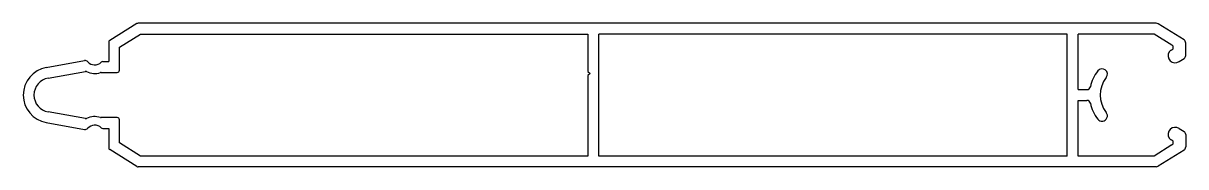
# Model space of a CAD drawing. Extents: x 2047 to 2209, y 1519 to 1539.
import ezdxf

# ---------------------------------------------------------------- set-up
doc = ezdxf.new("R2010")
doc.units = 0
doc.layers.get('0').update_dxf_attribs({"linetype": 'CONTINUOUS'})
doc.layers.add('PERFIL', color=2, linetype='CONTINUOUS')

msp = doc.modelspace()

# ---------------------------------------------------------------- linework, layer by layer
for p, q in [((2060.5, 1535.5), (2063.43, 1537.33)), ((2063.43, 1537.33), (2125.75, 1537.33)), ((2125.75, 1537.33), (2125.75, 1532.13)), ((2060.5, 1532.28), (2060.5, 1535.5)), ((2050.58, 1531.2), (2055.75, 1532.13)), ((2057.96, 1531.98), (2060.2, 1531.98)), ((2125.75, 1532.13), (2126.05, 1531.83)), ((2126.05, 1531.83), (2125.75, 1531.53)), ((2125.75, 1531.53), (2125.75, 1520.33)), ((2055.75, 1525.54), (2050.58, 1526.47)), ((2060.2, 1525.68), (2057.96, 1525.68)), ((2060.5, 1522.17), (2060.5, 1525.38)), ((2063.43, 1520.33), (2060.5, 1522.17)), ((2125.75, 1520.33), (2063.43, 1520.33))]:
    msp.add_line(p, q)
for centre, radius, start, end in [((2055.8, 1531.83), 0.3, 63.3886, 100.2), ((2057.05, 1534.33), 2.5, 243.3886, 288.8392), ((2057.96, 1531.68), 0.3, 90, 108.8392), ((2060.2, 1532.28), 0.3, 270, 0), ((2051, 1528.83), 2.4, 100.2, 259.8), ((2055.8, 1525.84), 0.3, 259.8, 296.6114), ((2057.05, 1523.33), 2.5, 71.1608, 116.6114), ((2057.96, 1525.98), 0.3, 251.1608, 270), ((2060.2, 1525.38), 0.3, 0, 90)]:
    msp.add_arc(centre, radius, start, end)
at = {"layer": 'PERFIL', "color": 0, "linetype": 'CONTINUOUS'}
for p, q in [((2062.93, 1538.79), (2059.14, 1536.42)), ((2204.9, 1538.83), (2063.09, 1538.83)), ((2208.77, 1536.51), (2205.16, 1538.76)), ((2192.5, 1537.33), (2127.25, 1537.33)), ((2127.25, 1520.33), (2127.25, 1537.33)), ((2192.5, 1520.33), (2192.5, 1537.33)), ((2194, 1529.58), (2194, 1537.33)), ((2204.61, 1537.33), (2194, 1537.33)), ((2207.08, 1535.79), (2204.61, 1537.33)), ((2059, 1536.17), (2059, 1533.48)), ((2209, 1534.34), (2209, 1536.08)), ((2050.31, 1532.67), (2055.62, 1533.63)), ((2058.17, 1533.48), (2059, 1533.48)), ((2208.08, 1533.49), (2208.77, 1533.91)), ((2194, 1529.58), (2195.23, 1529.58)), ((2194, 1520.33), (2194, 1528.08)), ((2194, 1528.08), (2195.23, 1528.08)), ((2050.31, 1525), (2055.62, 1524.04)), ((2058.17, 1524.18), (2059, 1524.18)), ((2059, 1524.18), (2059, 1521.5)), ((2208.08, 1524.18), (2208.77, 1523.76)), ((2207.08, 1521.88), (2204.61, 1520.33)), ((2209, 1523.33), (2209, 1521.59)), ((2062.93, 1518.88), (2059.14, 1521.25)), ((2192.5, 1520.33), (2127.25, 1520.33)), ((2204.61, 1520.33), (2194, 1520.33)), ((2208.77, 1521.16), (2205.16, 1518.91)), ((2204.9, 1518.83), (2063.09, 1518.83))]:
    msp.add_line(p, q, dxfattribs=at)
for centre, radius, start, end in [((2063.09, 1538.53), 0.3, 90, 122.0054), ((2204.9, 1538.33), 0.5, 58, 90), ((2208.5, 1536.08), 0.5, 0, 58), ((2059.3, 1536.17), 0.3, 122.0054, 180), ((2207.55, 1534.33), 1, 150, 301.85), ((2207.12, 1534.58), 0.5, 106.0283, 150), ((2206.87, 1535.45), 0.4, 286.0283, 58), ((2055.71, 1533.14), 0.5, 41.7454, 100.2), ((2057.05, 1534.33), 1.3, 221.7454, 314.0486), ((2058.17, 1533.18), 0.3, 90, 134.0486), ((2208.5, 1534.34), 0.5, 301.85, 0), ((2051, 1528.83), 3.9, 100.2, 259.8), ((2201.1, 1528.83), 5.5, 142.3724, 167.9753), ((2197.34, 1531.73), 0.75, 322.3724, 142.3724), ((2195.23, 1530.08), 0.5, 270, 347.9753), ((2201.1, 1528.83), 4, 142.3724, 217.6276), ((2195.23, 1527.58), 0.5, 12.0247, 90), ((2201.1, 1528.83), 5.5, 192.0247, 217.6276), ((2197.34, 1525.93), 0.75, 217.6276, 37.6276), ((2055.71, 1524.53), 0.5, 259.8, 318.2546), ((2057.05, 1523.33), 1.3, 45.9514, 138.2546), ((2058.17, 1524.48), 0.3, 225.9514, 270), ((2207.55, 1523.33), 1, 58.15, 210), ((2208.5, 1523.33), 0.5, 0, 58.15), ((2207.12, 1523.08), 0.5, 210, 253.9717), ((2206.87, 1522.22), 0.4, 302, 73.9717), ((2059.3, 1521.5), 0.3, 180, 237.9946), ((2208.5, 1521.59), 0.5, 302, 0), ((2063.09, 1519.13), 0.3, 237.9946, 270), ((2204.9, 1519.33), 0.5, 270, 302)]:
    msp.add_arc(centre, radius, start, end, dxfattribs=at)

doc.saveas('drawing.dxf')
